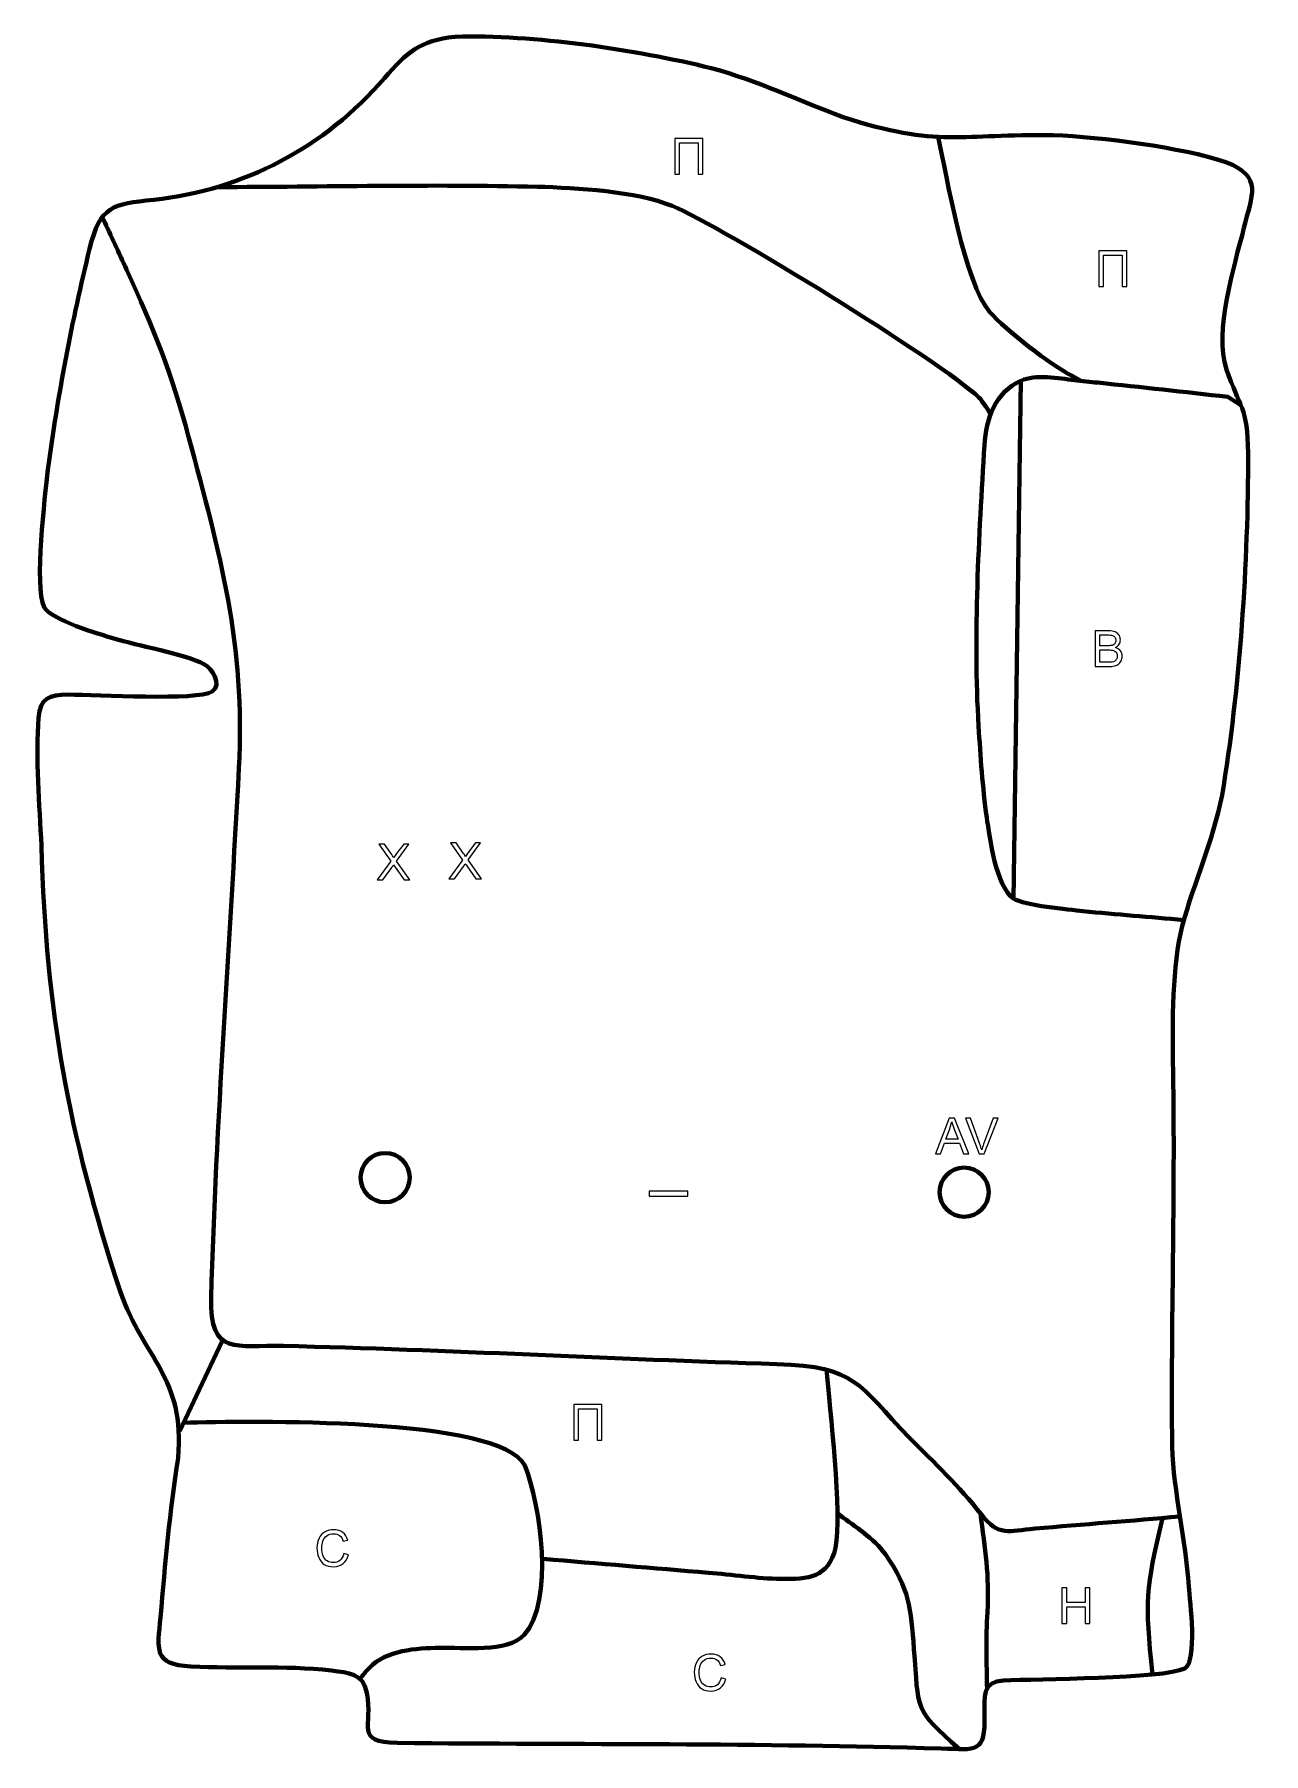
# Model space of a CAD drawing. Header units: millimetres. Extents: x 968 to 1594, y 9 to 883.
import ezdxf

# ---------------------------------------------------------------- set-up
doc = ezdxf.new("R2010")
doc.units = ezdxf.units.MM
doc.header["$MEASUREMENT"] = 0
doc.layers.add('layer 2', color=7, linetype='Continuous')
doc.layers.add('layer 3', color=7, linetype='Continuous')

msp = doc.modelspace()

# ---------------------------------------------------------------- linework, layer by layer
at = {"layer": 'layer 2', "color": 142, "lineweight": 200}
for centre in [(1146.9827, 301.7886), (1441.729, 294.3802)]:
    msp.add_ellipse(centre, major_axis=(0, 12.5), ratio=1, dxfattribs=at)
at = {"layer": 'layer 2', "color": 142, "lineweight": 158}
for points, knots in [([(1428.4982, 831.2135), (1432.8879, 810.7869), (1442.1242, 756.4204), (1454.6304, 742.2456), (1454.6304, 742.2456), (1463.1857, 732.5489), (1485.0425, 715.7801), (1496.6754, 709.5697), (1496.6754, 709.5697), (1498.2638, 708.7217), (1499.8511, 707.8841), (1501.4336, 707.024)], [0, 0, 0, 0, 0.25, 0.25, 0.25, 0.25, 0.5, 0.5, 0.5, 0.5, 1, 1, 1, 1]), ([(1061.5214, 805.6769), (1115.6906, 805.7623), (1170.4549, 807.1361), (1224.5475, 805.8302), (1224.5475, 805.8302), (1243.9659, 805.3099), (1275.3427, 803.4388), (1293.0207, 796.0831), (1293.0207, 796.0831), (1319.6138, 785.0177), (1429.5335, 717.1787), (1449.4075, 698.534), (1449.4075, 698.534), (1450.502, 697.5072), (1455.2319, 690.2233), (1455.2319, 690.2233)], [0, 0, 0, 0, 0.2, 0.2, 0.2, 0.2, 0.4, 0.4, 0.4, 0.4, 0.6, 0.6, 0.6, 0.6, 1, 1, 1, 1]), ([(1003.5167, 789.418), (1007.4441, 780.865), (1011.3715, 772.3119), (1015.299, 763.7589), (1015.299, 763.7589), (1029.1451, 733.8372), (1038.308, 710.6634), (1046.9332, 678.6917), (1046.9332, 678.6917), (1063.0739, 618.7736), (1075.8132, 573.1972), (1072.527, 510.026), (1072.527, 510.026), (1067.8751, 420.5996), (1060.8989, 330.0289), (1058.4157, 240.6695), (1058.4157, 240.6695), (1057.5876, 210.8665), (1071.3625, 216.7279), (1095.2676, 216.1957), (1095.2676, 216.1957), (1178.9881, 214.1814), (1262.5928, 209.5043), (1346.2972, 206.9348), (1346.2972, 206.9348), (1387.3384, 205.5024), (1387.0299, 197.0502), (1414.0978, 169.2642), (1414.0978, 169.2642), (1426.7683, 156.47), (1439.1729, 144.8496), (1450.3008, 130.548), (1450.3008, 130.548), (1459.3189, 118.9579), (1464.2566, 122.1242), (1477.7952, 123.2751), (1477.7952, 123.2751), (1502.3775, 125.3649), (1526.9716, 127.2514), (1551.5518, 129.4045)], [0, 0, 0, 0, 0.09090909, 0.09090909, 0.09090909, 0.09090909, 0.18181818, 0.18181818, 0.18181818, 0.18181818, 0.27272727, 0.27272727, 0.27272727, 0.27272727, 0.36363636, 0.36363636, 0.36363636, 0.36363636, 0.45454545, 0.45454545, 0.45454545, 0.45454545, 0.54545455, 0.54545455, 0.54545455, 0.54545455, 0.63636364, 0.63636364, 0.63636364, 0.63636364, 0.72727273, 0.72727273, 0.72727273, 0.72727273, 0.81818182, 0.81818182, 0.81818182, 0.81818182, 1, 1, 1, 1]), ([(1553.5022, 432.8205), (1536.5018, 434.3908), (1519.0987, 435.5984), (1502.1888, 437.3813), (1502.1888, 437.3813), (1494.9387, 438.1457), (1472.1934, 440.1368), (1466.7756, 443.8264), (1466.7756, 443.8264), (1457.8669, 449.8933), (1454.676, 474.5704), (1453.1999, 485.0296), (1453.1999, 485.0296), (1451.0291, 500.4121), (1449.9974, 516.0063), (1449.0447, 531.5061), (1449.0447, 531.5061), (1446.2258, 577.517), (1449.1887, 628.0898), (1452.0625, 674.4671), (1452.0625, 674.4671), (1452.8992, 687.7868), (1457.4483, 701.2741), (1470.5876, 707.1768), (1470.5876, 707.1768), (1477.9232, 710.4722), (1489.9312, 708.3899), (1497.8121, 707.4864), (1497.8121, 707.4864), (1501.8033, 707.0548), (1505.7899, 706.598), (1509.7829, 706.1795), (1509.7829, 706.1795), (1531.7958, 703.9156), (1553.8192, 701.4651), (1575.8782, 698.931), (1575.8782, 698.931), (1575.8782, 698.931), (1582.5988, 694.6622), (1582.5988, 694.6622)], [0, 0, 0, 0, 0.09090909, 0.09090909, 0.09090909, 0.09090909, 0.18181818, 0.18181818, 0.18181818, 0.18181818, 0.27272727, 0.27272727, 0.27272727, 0.27272727, 0.36363636, 0.36363636, 0.36363636, 0.36363636, 0.45454545, 0.45454545, 0.45454545, 0.45454545, 0.54545455, 0.54545455, 0.54545455, 0.54545455, 0.63636364, 0.63636364, 0.63636364, 0.63636364, 0.72727273, 0.72727273, 0.72727273, 0.72727273, 0.81818182, 0.81818182, 0.81818182, 0.81818182, 1, 1, 1, 1]), ([(1371.6623, 204.5873), (1373.2836, 184.1927), (1379.7485, 130.6799), (1376.2375, 113.511), (1376.2375, 113.511), (1372.5539, 98.1174), (1362.4432, 97.4918), (1348.3295, 97.6888), (1348.3295, 97.6888), (1336.8585, 97.8489), (1323.2288, 99.817), (1311.4916, 100.7974), (1311.4916, 100.7974), (1283.4446, 103.1402), (1255.3989, 105.4985), (1227.3527, 107.8505)], [0, 0, 0, 0, 0.2, 0.2, 0.2, 0.2, 0.4, 0.4, 0.4, 0.4, 0.6, 0.6, 0.6, 0.6, 1, 1, 1, 1]), ([(1044.4219, 177.0794), (1076.3198, 177.941), (1205.7489, 180.3736), (1218.0495, 155.3221), (1218.0495, 155.3221), (1226.0215, 135.388), (1233.1344, 86.4177), (1217.7684, 69.2145), (1217.7684, 69.2145), (1209.5038, 59.9618), (1186.1761, 62.8546), (1174.7118, 62.6338), (1174.7118, 62.6338), (1162.56, 62.2707), (1147.7386, 61.664), (1138.8169, 52.3143), (1138.8169, 52.3143), (1137.1735, 50.5922), (1135.5869, 48.68), (1134.0409, 46.8631)], [0, 0, 0, 0, 0.16666667, 0.16666667, 0.16666667, 0.16666667, 0.33333333, 0.33333333, 0.33333333, 0.33333333, 0.5, 0.5, 0.5, 0.5, 0.66666667, 0.66666667, 0.66666667, 0.66666667, 1, 1, 1, 1]), ([(1449.9512, 131.2562), (1452.2812, 112.3862), (1454.6582, 100.1168), (1453.5175, 80.6639), (1453.5175, 80.6639), (1452.7458, 67.5028), (1453.0939, 54.956), (1453.3673, 41.8161)], [0, 0, 0, 0, 0.33333333, 0.33333333, 0.33333333, 0.33333333, 1, 1, 1, 1]), ([(1439.2893, 11.0501), (1415.6819, 32.0123), (1418.6574, 30.7561), (1416.1625, 61.9182), (1416.1625, 61.9182), (1414.4668, 83.0983), (1414.0791, 92.261), (1401.5253, 110.395), (1401.5253, 110.395), (1395.5864, 118.2646), (1386.3897, 124.2387), (1378.4904, 130.0405), (1378.4904, 130.0405), (1378.4904, 130.0405), (1377.3716, 130.8692), (1377.3716, 130.8692)], [0, 0, 0, 0, 0.2, 0.2, 0.2, 0.2, 0.4, 0.4, 0.4, 0.4, 0.6, 0.6, 0.6, 0.6, 1, 1, 1, 1])]:
    msp.add_open_spline(points, degree=3, knots=knots, dxfattribs=at)
at = {"layer": 'layer 2', "color": 142}
for points, knots in [([(1294.3651, 830.3918), (1294.3651, 830.3918), (1308.6399, 830.3918), (1308.6399, 830.3918), (1308.6399, 830.3918), (1308.6399, 830.3918), (1308.6399, 812.2054), (1308.6399, 812.2054), (1308.6399, 812.2054), (1308.6399, 812.2054), (1306.2269, 812.2054), (1306.2269, 812.2054), (1306.2269, 812.2054), (1306.2269, 812.2054), (1306.2269, 828.2582), (1306.2269, 828.2582), (1306.2269, 828.2582), (1306.2269, 828.2582), (1296.7781, 828.2582), (1296.7781, 828.2582), (1296.7781, 828.2582), (1296.7781, 828.2582), (1296.7781, 812.2054), (1296.7781, 812.2054), (1296.7781, 812.2054), (1296.7781, 812.2054), (1294.3651, 812.2054), (1294.3651, 812.2054), (1294.3651, 812.2054), (1294.3651, 812.2054), (1294.3651, 830.3918), (1294.3651, 830.3918)], [0, 0, 0, 0, 0.11111111, 0.11111111, 0.11111111, 0.11111111, 0.22222222, 0.22222222, 0.22222222, 0.22222222, 0.33333333, 0.33333333, 0.33333333, 0.33333333, 0.44444444, 0.44444444, 0.44444444, 0.44444444, 0.55555556, 0.55555556, 0.55555556, 0.55555556, 0.66666667, 0.66666667, 0.66666667, 0.66666667, 0.77777778, 0.77777778, 0.77777778, 0.77777778, 1, 1, 1, 1]), ([(1510.2654, 773.2418), (1510.2654, 773.2418), (1524.5402, 773.2418), (1524.5402, 773.2418), (1524.5402, 773.2418), (1524.5402, 773.2418), (1524.5402, 755.0554), (1524.5402, 755.0554), (1524.5402, 755.0554), (1524.5402, 755.0554), (1522.1272, 755.0554), (1522.1272, 755.0554), (1522.1272, 755.0554), (1522.1272, 755.0554), (1522.1272, 771.1082), (1522.1272, 771.1082), (1522.1272, 771.1082), (1522.1272, 771.1082), (1512.6784, 771.1082), (1512.6784, 771.1082), (1512.6784, 771.1082), (1512.6784, 771.1082), (1512.6784, 755.0554), (1512.6784, 755.0554), (1512.6784, 755.0554), (1512.6784, 755.0554), (1510.2654, 755.0554), (1510.2654, 755.0554), (1510.2654, 755.0554), (1510.2654, 755.0554), (1510.2654, 773.2418), (1510.2654, 773.2418)], [0, 0, 0, 0, 0.11111111, 0.11111111, 0.11111111, 0.11111111, 0.22222222, 0.22222222, 0.22222222, 0.22222222, 0.33333333, 0.33333333, 0.33333333, 0.33333333, 0.44444444, 0.44444444, 0.44444444, 0.44444444, 0.55555556, 0.55555556, 0.55555556, 0.55555556, 0.66666667, 0.66666667, 0.66666667, 0.66666667, 0.77777778, 0.77777778, 0.77777778, 0.77777778, 1, 1, 1, 1]), ([(1508.3824, 561.8021), (1508.3824, 561.8021), (1508.3824, 579.9885), (1508.3824, 579.9885), (1508.3824, 579.9885), (1508.3824, 579.9885), (1515.2065, 579.9885), (1515.2065, 579.9885), (1515.2065, 579.9885), (1516.5951, 579.9885), (1517.7084, 579.8065), (1518.5509, 579.4382), (1518.5509, 579.4382), (1519.3891, 579.0699), (1520.0452, 578.5026), (1520.5194, 577.7364), (1520.5194, 577.7364), (1520.9977, 576.9744), (1521.2348, 576.1743), (1521.2348, 575.3361), (1521.2348, 575.3361), (1521.2348, 574.5614), (1521.0231, 573.829), (1520.604, 573.1432), (1520.604, 573.1432), (1520.1849, 572.4574), (1519.5499, 571.9028), (1518.699, 571.4795), (1518.699, 571.4795), (1519.7997, 571.1578), (1520.6464, 570.6074), (1521.2348, 569.8285), (1521.2348, 569.8285), (1521.8275, 569.0538), (1522.1238, 568.1352), (1522.1238, 567.0768), (1522.1238, 567.0768), (1522.1238, 566.2217), (1521.9418, 565.4301), (1521.5819, 564.6977), (1521.5819, 564.6977), (1521.2221, 563.9653), (1520.7776, 563.4023), (1520.2484, 563.0044), (1520.2484, 563.0044), (1519.7193, 562.6107), (1519.0546, 562.3101), (1518.2588, 562.1069), (1518.2588, 562.1069), (1517.4587, 561.9037), (1516.4808, 561.8021), (1515.3208, 561.8021), (1515.3208, 561.8021), (1515.3208, 561.8021), (1508.3824, 561.8021), (1508.3824, 561.8021)], [0, 0, 0, 0, 0.06666667, 0.06666667, 0.06666667, 0.06666667, 0.13333333, 0.13333333, 0.13333333, 0.13333333, 0.2, 0.2, 0.2, 0.2, 0.26666667, 0.26666667, 0.26666667, 0.26666667, 0.33333333, 0.33333333, 0.33333333, 0.33333333, 0.4, 0.4, 0.4, 0.4, 0.46666667, 0.46666667, 0.46666667, 0.46666667, 0.53333333, 0.53333333, 0.53333333, 0.53333333, 0.6, 0.6, 0.6, 0.6, 0.66666667, 0.66666667, 0.66666667, 0.66666667, 0.73333333, 0.73333333, 0.73333333, 0.73333333, 0.8, 0.8, 0.8, 0.8, 0.86666667, 0.86666667, 0.86666667, 0.86666667, 1, 1, 1, 1]), ([(1510.7954, 572.3431), (1510.7954, 572.3431), (1514.7282, 572.3431), (1514.7282, 572.3431), (1514.7282, 572.3431), (1515.795, 572.3431), (1516.5612, 572.4151), (1517.0226, 572.5548), (1517.0226, 572.5548), (1517.6365, 572.7368), (1518.0979, 573.0416), (1518.4069, 573.4649), (1518.4069, 573.4649), (1518.716, 573.8883), (1518.8726, 574.4174), (1518.8726, 575.0567), (1518.8726, 575.0567), (1518.8726, 575.662), (1518.7287, 576.1954), (1518.4366, 576.6526), (1518.4366, 576.6526), (1518.1487, 577.1141), (1517.7338, 577.4316), (1517.1962, 577.6009), (1517.1962, 577.6009), (1516.6586, 577.7702), (1515.7357, 577.8549), (1514.4318, 577.8549), (1514.4318, 577.8549), (1514.4318, 577.8549), (1510.7954, 577.8549), (1510.7954, 577.8549), (1510.7954, 577.8549), (1510.7954, 577.8549), (1510.7954, 572.3431), (1510.7954, 572.3431)], [0, 0, 0, 0, 0.1, 0.1, 0.1, 0.1, 0.2, 0.2, 0.2, 0.2, 0.3, 0.3, 0.3, 0.3, 0.4, 0.4, 0.4, 0.4, 0.5, 0.5, 0.5, 0.5, 0.6, 0.6, 0.6, 0.6, 0.7, 0.7, 0.7, 0.7, 0.8, 0.8, 0.8, 0.8, 1, 1, 1, 1]), ([(1510.7954, 563.9357), (1510.7954, 563.9357), (1515.3251, 563.9357), (1515.3251, 563.9357), (1515.3251, 563.9357), (1516.104, 563.9357), (1516.6501, 563.9653), (1516.9676, 564.0246), (1516.9676, 564.0246), (1517.5179, 564.122), (1517.9836, 564.2871), (1518.3561, 564.5199), (1518.3561, 564.5199), (1518.7287, 564.7527), (1519.0335, 565.0914), (1519.2748, 565.5359), (1519.2748, 565.5359), (1519.5161, 565.9804), (1519.6346, 566.4926), (1519.6346, 567.0726), (1519.6346, 567.0726), (1519.6346, 567.7542), (1519.461, 568.3426), (1519.1097, 568.8464), (1519.1097, 568.8464), (1518.7625, 569.3501), (1518.2799, 569.7015), (1517.6619, 569.9047), (1517.6619, 569.9047), (1517.048, 570.1079), (1516.159, 570.2095), (1515.0033, 570.2095), (1515.0033, 570.2095), (1515.0033, 570.2095), (1510.7954, 570.2095), (1510.7954, 570.2095), (1510.7954, 570.2095), (1510.7954, 570.2095), (1510.7954, 563.9357), (1510.7954, 563.9357)], [0, 0, 0, 0, 0.09090909, 0.09090909, 0.09090909, 0.09090909, 0.18181818, 0.18181818, 0.18181818, 0.18181818, 0.27272727, 0.27272727, 0.27272727, 0.27272727, 0.36363636, 0.36363636, 0.36363636, 0.36363636, 0.45454545, 0.45454545, 0.45454545, 0.45454545, 0.54545455, 0.54545455, 0.54545455, 0.54545455, 0.63636364, 0.63636364, 0.63636364, 0.63636364, 0.72727273, 0.72727273, 0.72727273, 0.72727273, 0.81818182, 0.81818182, 0.81818182, 0.81818182, 1, 1, 1, 1]), ([(1142.8861, 453.2976), (1142.8861, 453.2976), (1149.9134, 462.7337), (1149.9134, 462.7337), (1149.9134, 462.7337), (1149.9134, 462.7337), (1143.7243, 471.484), (1143.7243, 471.484), (1143.7243, 471.484), (1143.7243, 471.484), (1146.5902, 471.484), (1146.5902, 471.484), (1146.5902, 471.484), (1146.5902, 471.484), (1149.9049, 466.8316), (1149.9049, 466.8316), (1149.9049, 466.8316), (1150.595, 465.8664), (1151.0733, 465.1298), (1151.3485, 464.6175), (1151.3485, 464.6175), (1151.7591, 465.2525), (1152.2417, 465.9299), (1152.7963, 466.6453), (1152.7963, 466.6453), (1152.7963, 466.6453), (1156.4285, 471.484), (1156.4285, 471.484), (1156.4285, 471.484), (1156.4285, 471.484), (1159.0659, 471.484), (1159.0659, 471.484), (1159.0659, 471.484), (1159.0659, 471.484), (1152.7497, 462.8395), (1152.7497, 462.8395), (1152.7497, 462.8395), (1152.7497, 462.8395), (1159.5485, 453.2976), (1159.5485, 453.2976), (1159.5485, 453.2976), (1159.5485, 453.2976), (1156.5936, 453.2976), (1156.5936, 453.2976), (1156.5936, 453.2976), (1156.5936, 453.2976), (1152.0047, 459.7831), (1152.0047, 459.7831), (1152.0047, 459.7831), (1151.7422, 460.1514), (1151.4924, 460.5197), (1151.2596, 460.8837), (1151.2596, 460.8837), (1150.8532, 460.2741), (1150.5653, 459.8466), (1150.3875, 459.6053), (1150.3875, 459.6053), (1150.3875, 459.6053), (1145.7774, 453.2976), (1145.7774, 453.2976), (1145.7774, 453.2976), (1145.7774, 453.2976), (1142.8861, 453.2976), (1142.8861, 453.2976)], [0, 0, 0, 0, 0.05882353, 0.05882353, 0.05882353, 0.05882353, 0.11764706, 0.11764706, 0.11764706, 0.11764706, 0.17647059, 0.17647059, 0.17647059, 0.17647059, 0.23529412, 0.23529412, 0.23529412, 0.23529412, 0.29411765, 0.29411765, 0.29411765, 0.29411765, 0.35294118, 0.35294118, 0.35294118, 0.35294118, 0.41176471, 0.41176471, 0.41176471, 0.41176471, 0.47058824, 0.47058824, 0.47058824, 0.47058824, 0.52941176, 0.52941176, 0.52941176, 0.52941176, 0.58823529, 0.58823529, 0.58823529, 0.58823529, 0.64705882, 0.64705882, 0.64705882, 0.64705882, 0.70588235, 0.70588235, 0.70588235, 0.70588235, 0.76470588, 0.76470588, 0.76470588, 0.76470588, 0.82352941, 0.82352941, 0.82352941, 0.82352941, 0.88235294, 0.88235294, 0.88235294, 0.88235294, 1, 1, 1, 1]), ([(1179.3987, 453.8267), (1179.3987, 453.8267), (1186.426, 463.2628), (1186.426, 463.2628), (1186.426, 463.2628), (1186.426, 463.2628), (1180.2369, 472.0131), (1180.2369, 472.0131), (1180.2369, 472.0131), (1180.2369, 472.0131), (1183.1028, 472.0131), (1183.1028, 472.0131), (1183.1028, 472.0131), (1183.1028, 472.0131), (1186.4175, 467.3607), (1186.4175, 467.3607), (1186.4175, 467.3607), (1187.1076, 466.3955), (1187.5859, 465.6589), (1187.8611, 465.1466), (1187.8611, 465.1466), (1188.2717, 465.7816), (1188.7543, 466.459), (1189.3089, 467.1744), (1189.3089, 467.1744), (1189.3089, 467.1744), (1192.9411, 472.0131), (1192.9411, 472.0131), (1192.9411, 472.0131), (1192.9411, 472.0131), (1195.5785, 472.0131), (1195.5785, 472.0131), (1195.5785, 472.0131), (1195.5785, 472.0131), (1189.2623, 463.3686), (1189.2623, 463.3686), (1189.2623, 463.3686), (1189.2623, 463.3686), (1196.0611, 453.8267), (1196.0611, 453.8267), (1196.0611, 453.8267), (1196.0611, 453.8267), (1193.1062, 453.8267), (1193.1062, 453.8267), (1193.1062, 453.8267), (1193.1062, 453.8267), (1188.5173, 460.3122), (1188.5173, 460.3122), (1188.5173, 460.3122), (1188.2548, 460.6805), (1188.005, 461.0488), (1187.7722, 461.4128), (1187.7722, 461.4128), (1187.3658, 460.8032), (1187.0779, 460.3757), (1186.9001, 460.1344), (1186.9001, 460.1344), (1186.9001, 460.1344), (1182.29, 453.8267), (1182.29, 453.8267), (1182.29, 453.8267), (1182.29, 453.8267), (1179.3987, 453.8267), (1179.3987, 453.8267)], [0, 0, 0, 0, 0.05882353, 0.05882353, 0.05882353, 0.05882353, 0.11764706, 0.11764706, 0.11764706, 0.11764706, 0.17647059, 0.17647059, 0.17647059, 0.17647059, 0.23529412, 0.23529412, 0.23529412, 0.23529412, 0.29411765, 0.29411765, 0.29411765, 0.29411765, 0.35294118, 0.35294118, 0.35294118, 0.35294118, 0.41176471, 0.41176471, 0.41176471, 0.41176471, 0.47058824, 0.47058824, 0.47058824, 0.47058824, 0.52941176, 0.52941176, 0.52941176, 0.52941176, 0.58823529, 0.58823529, 0.58823529, 0.58823529, 0.64705882, 0.64705882, 0.64705882, 0.64705882, 0.70588235, 0.70588235, 0.70588235, 0.70588235, 0.76470588, 0.76470588, 0.76470588, 0.76470588, 0.82352941, 0.82352941, 0.82352941, 0.82352941, 0.88235294, 0.88235294, 0.88235294, 0.88235294, 1, 1, 1, 1]), ([(1427.1389, 313.8621), (1427.1389, 313.8621), (1434.1154, 332.0485), (1434.1154, 332.0485), (1434.1154, 332.0485), (1434.1154, 332.0485), (1436.7613, 332.0485), (1436.7613, 332.0485), (1436.7613, 332.0485), (1436.7613, 332.0485), (1444.1654, 313.8621), (1444.1654, 313.8621), (1444.1654, 313.8621), (1444.1654, 313.8621), (1441.4264, 313.8621), (1441.4264, 313.8621), (1441.4264, 313.8621), (1441.4264, 313.8621), (1439.3224, 319.3739), (1439.3224, 319.3739), (1439.3224, 319.3739), (1439.3224, 319.3739), (1431.6643, 319.3739), (1431.6643, 319.3739), (1431.6643, 319.3739), (1431.6643, 319.3739), (1429.6916, 313.8621), (1429.6916, 313.8621), (1429.6916, 313.8621), (1429.6916, 313.8621), (1427.1389, 313.8621), (1427.1389, 313.8621)], [0, 0, 0, 0, 0.11111111, 0.11111111, 0.11111111, 0.11111111, 0.22222222, 0.22222222, 0.22222222, 0.22222222, 0.33333333, 0.33333333, 0.33333333, 0.33333333, 0.44444444, 0.44444444, 0.44444444, 0.44444444, 0.55555556, 0.55555556, 0.55555556, 0.55555556, 0.66666667, 0.66666667, 0.66666667, 0.66666667, 0.77777778, 0.77777778, 0.77777778, 0.77777778, 1, 1, 1, 1]), ([(1432.3713, 321.3297), (1432.3713, 321.3297), (1438.5689, 321.3297), (1438.5689, 321.3297), (1438.5689, 321.3297), (1438.5689, 321.3297), (1436.6724, 326.3716), (1436.6724, 326.3716), (1436.6724, 326.3716), (1436.1009, 327.9041), (1435.6691, 329.1698), (1435.3685, 330.1689), (1435.3685, 330.1689), (1435.1187, 328.9836), (1434.7843, 327.8194), (1434.3652, 326.6679), (1434.3652, 326.6679), (1434.3652, 326.6679), (1432.3713, 321.3297), (1432.3713, 321.3297)], [0, 0, 0, 0, 0.16666667, 0.16666667, 0.16666667, 0.16666667, 0.33333333, 0.33333333, 0.33333333, 0.33333333, 0.5, 0.5, 0.5, 0.5, 0.66666667, 0.66666667, 0.66666667, 0.66666667, 1, 1, 1, 1]), ([(1449.3724, 313.8621), (1449.3724, 313.8621), (1442.3451, 332.0485), (1442.3451, 332.0485), (1442.3451, 332.0485), (1442.3451, 332.0485), (1444.9528, 332.0485), (1444.9528, 332.0485), (1444.9528, 332.0485), (1444.9528, 332.0485), (1449.6772, 318.832), (1449.6772, 318.832), (1449.6772, 318.832), (1450.054, 317.7737), (1450.3757, 316.7831), (1450.6297, 315.856), (1450.6297, 315.856), (1450.9091, 316.8508), (1451.2351, 317.8414), (1451.6076, 318.832), (1451.6076, 318.832), (1451.6076, 318.832), (1456.5098, 332.0485), (1456.5098, 332.0485), (1456.5098, 332.0485), (1456.5098, 332.0485), (1458.9651, 332.0485), (1458.9651, 332.0485), (1458.9651, 332.0485), (1458.9651, 332.0485), (1451.8743, 313.8621), (1451.8743, 313.8621), (1451.8743, 313.8621), (1451.8743, 313.8621), (1449.3724, 313.8621), (1449.3724, 313.8621)], [0, 0, 0, 0, 0.1, 0.1, 0.1, 0.1, 0.2, 0.2, 0.2, 0.2, 0.3, 0.3, 0.3, 0.3, 0.4, 0.4, 0.4, 0.4, 0.5, 0.5, 0.5, 0.5, 0.6, 0.6, 0.6, 0.6, 0.7, 0.7, 0.7, 0.7, 0.8, 0.8, 0.8, 0.8, 1, 1, 1, 1]), ([(1281.3925, 292.3342), (1281.3925, 292.3342), (1281.3925, 294.839), (1281.3925, 294.839), (1281.3925, 294.839), (1281.3925, 294.839), (1300.9717, 294.839), (1300.9717, 294.839), (1300.9717, 294.839), (1300.9717, 294.839), (1300.9717, 292.3342), (1300.9717, 292.3342), (1300.9717, 292.3342), (1300.9717, 292.3342), (1281.3925, 292.3342), (1281.3925, 292.3342)], [0, 0, 0, 0, 0.2, 0.2, 0.2, 0.2, 0.4, 0.4, 0.4, 0.4, 0.6, 0.6, 0.6, 0.6, 1, 1, 1, 1]), ([(1243.0348, 186.3958), (1243.0348, 186.3958), (1257.3096, 186.3958), (1257.3096, 186.3958), (1257.3096, 186.3958), (1257.3096, 186.3958), (1257.3096, 168.2094), (1257.3096, 168.2094), (1257.3096, 168.2094), (1257.3096, 168.2094), (1254.8966, 168.2094), (1254.8966, 168.2094), (1254.8966, 168.2094), (1254.8966, 168.2094), (1254.8966, 184.2622), (1254.8966, 184.2622), (1254.8966, 184.2622), (1254.8966, 184.2622), (1245.4478, 184.2622), (1245.4478, 184.2622), (1245.4478, 184.2622), (1245.4478, 184.2622), (1245.4478, 168.2094), (1245.4478, 168.2094), (1245.4478, 168.2094), (1245.4478, 168.2094), (1243.0348, 168.2094), (1243.0348, 168.2094), (1243.0348, 168.2094), (1243.0348, 168.2094), (1243.0348, 186.3958), (1243.0348, 186.3958)], [0, 0, 0, 0, 0.11111111, 0.11111111, 0.11111111, 0.11111111, 0.22222222, 0.22222222, 0.22222222, 0.22222222, 0.33333333, 0.33333333, 0.33333333, 0.33333333, 0.44444444, 0.44444444, 0.44444444, 0.44444444, 0.55555556, 0.55555556, 0.55555556, 0.55555556, 0.66666667, 0.66666667, 0.66666667, 0.66666667, 0.77777778, 0.77777778, 0.77777778, 0.77777778, 1, 1, 1, 1]), ([(1125.8749, 110.5597), (1125.8749, 110.5597), (1128.2879, 109.9501), (1128.2879, 109.9501), (1128.2879, 109.9501), (1127.7841, 107.9732), (1126.8782, 106.4703), (1125.5701, 105.4332), (1125.5701, 105.4332), (1124.262, 104.396), (1122.6618, 103.8753), (1120.7695, 103.8753), (1120.7695, 103.8753), (1118.8137, 103.8753), (1117.222, 104.2732), (1115.9943, 105.0733), (1115.9943, 105.0733), (1114.7666, 105.8692), (1113.8353, 107.0249), (1113.1961, 108.5362), (1113.1961, 108.5362), (1112.5568, 110.0517), (1112.2351, 111.6731), (1112.2351, 113.4088), (1112.2351, 113.4088), (1112.2351, 115.3011), (1112.5949, 116.9521), (1113.3188, 118.3618), (1113.3188, 118.3618), (1114.0427, 119.7715), (1115.0714, 120.8425), (1116.4049, 121.5749), (1116.4049, 121.5749), (1117.7384, 122.3072), (1119.2074, 122.6713), (1120.8076, 122.6713), (1120.8076, 122.6713), (1122.6279, 122.6713), (1124.1562, 122.2099), (1125.3923, 121.2828), (1125.3923, 121.2828), (1126.6327, 120.3557), (1127.4963, 119.056), (1127.9831, 117.3796), (1127.9831, 117.3796), (1127.9831, 117.3796), (1125.6209, 116.8208), (1125.6209, 116.8208), (1125.6209, 116.8208), (1125.2018, 118.1416), (1124.588, 119.1068), (1123.7879, 119.708), (1123.7879, 119.708), (1122.9878, 120.3133), (1121.9802, 120.6139), (1120.7653, 120.6139), (1120.7653, 120.6139), (1119.3725, 120.6139), (1118.2041, 120.2795), (1117.2685, 119.6106), (1117.2685, 119.6106), (1116.333, 118.9417), (1115.6726, 118.04), (1115.2958, 116.914), (1115.2958, 116.914), (1114.9148, 115.7837), (1114.7243, 114.6195), (1114.7243, 113.4215), (1114.7243, 113.4215), (1114.7243, 111.8763), (1114.9487, 110.5259), (1115.3974, 109.3744), (1115.3974, 109.3744), (1115.8461, 108.2187), (1116.5446, 107.3593), (1117.4929, 106.7878), (1117.4929, 106.7878), (1118.4412, 106.2163), (1119.4656, 105.9327), (1120.5705, 105.9327), (1120.5705, 105.9327), (1121.9167, 105.9327), (1123.0513, 106.3222), (1123.9826, 107.0969), (1123.9826, 107.0969), (1124.9139, 107.8758), (1125.5447, 109.0273), (1125.8749, 110.5597)], [0, 0, 0, 0, 0.04347826, 0.04347826, 0.04347826, 0.04347826, 0.08695652, 0.08695652, 0.08695652, 0.08695652, 0.13043478, 0.13043478, 0.13043478, 0.13043478, 0.17391304, 0.17391304, 0.17391304, 0.17391304, 0.2173913, 0.2173913, 0.2173913, 0.2173913, 0.26086957, 0.26086957, 0.26086957, 0.26086957, 0.30434783, 0.30434783, 0.30434783, 0.30434783, 0.34782609, 0.34782609, 0.34782609, 0.34782609, 0.39130435, 0.39130435, 0.39130435, 0.39130435, 0.43478261, 0.43478261, 0.43478261, 0.43478261, 0.47826087, 0.47826087, 0.47826087, 0.47826087, 0.52173913, 0.52173913, 0.52173913, 0.52173913, 0.56521739, 0.56521739, 0.56521739, 0.56521739, 0.60869565, 0.60869565, 0.60869565, 0.60869565, 0.65217391, 0.65217391, 0.65217391, 0.65217391, 0.69565217, 0.69565217, 0.69565217, 0.69565217, 0.73913043, 0.73913043, 0.73913043, 0.73913043, 0.7826087, 0.7826087, 0.7826087, 0.7826087, 0.82608696, 0.82608696, 0.82608696, 0.82608696, 0.86956522, 0.86956522, 0.86956522, 0.86956522, 0.91304348, 0.91304348, 0.91304348, 0.91304348, 1, 1, 1, 1]), ([(1491.5038, 74.9434), (1491.5038, 74.9434), (1491.5038, 93.1298), (1491.5038, 93.1298), (1491.5038, 93.1298), (1491.5038, 93.1298), (1493.9168, 93.1298), (1493.9168, 93.1298), (1493.9168, 93.1298), (1493.9168, 93.1298), (1493.9168, 85.6368), (1493.9168, 85.6368), (1493.9168, 85.6368), (1493.9168, 85.6368), (1503.3148, 85.6368), (1503.3148, 85.6368), (1503.3148, 85.6368), (1503.3148, 85.6368), (1503.3148, 93.1298), (1503.3148, 93.1298), (1503.3148, 93.1298), (1503.3148, 93.1298), (1505.7278, 93.1298), (1505.7278, 93.1298), (1505.7278, 93.1298), (1505.7278, 93.1298), (1505.7278, 74.9434), (1505.7278, 74.9434), (1505.7278, 74.9434), (1505.7278, 74.9434), (1503.3148, 74.9434), (1503.3148, 74.9434), (1503.3148, 74.9434), (1503.3148, 74.9434), (1503.3148, 83.5032), (1503.3148, 83.5032), (1503.3148, 83.5032), (1503.3148, 83.5032), (1493.9168, 83.5032), (1493.9168, 83.5032), (1493.9168, 83.5032), (1493.9168, 83.5032), (1493.9168, 74.9434), (1493.9168, 74.9434), (1493.9168, 74.9434), (1493.9168, 74.9434), (1491.5038, 74.9434), (1491.5038, 74.9434)], [0, 0, 0, 0, 0.07692308, 0.07692308, 0.07692308, 0.07692308, 0.15384615, 0.15384615, 0.15384615, 0.15384615, 0.23076923, 0.23076923, 0.23076923, 0.23076923, 0.30769231, 0.30769231, 0.30769231, 0.30769231, 0.38461538, 0.38461538, 0.38461538, 0.38461538, 0.46153846, 0.46153846, 0.46153846, 0.46153846, 0.53846154, 0.53846154, 0.53846154, 0.53846154, 0.61538462, 0.61538462, 0.61538462, 0.61538462, 0.69230769, 0.69230769, 0.69230769, 0.69230769, 0.76923077, 0.76923077, 0.76923077, 0.76923077, 0.84615385, 0.84615385, 0.84615385, 0.84615385, 1, 1, 1, 1]), ([(1317.9623, 47.3241), (1317.9623, 47.3241), (1320.3753, 46.7145), (1320.3753, 46.7145), (1320.3753, 46.7145), (1319.8715, 44.7376), (1318.9656, 43.2347), (1317.6575, 42.1976), (1317.6575, 42.1976), (1316.3494, 41.1604), (1314.7492, 40.6397), (1312.8569, 40.6397), (1312.8569, 40.6397), (1310.9011, 40.6397), (1309.3094, 41.0376), (1308.0817, 41.8377), (1308.0817, 41.8377), (1306.854, 42.6336), (1305.9227, 43.7893), (1305.2835, 45.3006), (1305.2835, 45.3006), (1304.6442, 46.8161), (1304.3225, 48.4375), (1304.3225, 50.1732), (1304.3225, 50.1732), (1304.3225, 52.0655), (1304.6823, 53.7165), (1305.4062, 55.1262), (1305.4062, 55.1262), (1306.1301, 56.5359), (1307.1588, 57.6069), (1308.4923, 58.3393), (1308.4923, 58.3393), (1309.8258, 59.0716), (1311.2948, 59.4357), (1312.895, 59.4357), (1312.895, 59.4357), (1314.7153, 59.4357), (1316.2436, 58.9743), (1317.4797, 58.0472), (1317.4797, 58.0472), (1318.7201, 57.1201), (1319.5837, 55.8204), (1320.0705, 54.144), (1320.0705, 54.144), (1320.0705, 54.144), (1317.7083, 53.5852), (1317.7083, 53.5852), (1317.7083, 53.5852), (1317.2892, 54.906), (1316.6754, 55.8712), (1315.8753, 56.4724), (1315.8753, 56.4724), (1315.0752, 57.0777), (1314.0676, 57.3783), (1312.8527, 57.3783), (1312.8527, 57.3783), (1311.4599, 57.3783), (1310.2915, 57.0439), (1309.3559, 56.375), (1309.3559, 56.375), (1308.4204, 55.7061), (1307.76, 54.8044), (1307.3832, 53.6784), (1307.3832, 53.6784), (1307.0022, 52.5481), (1306.8117, 51.3839), (1306.8117, 50.1859), (1306.8117, 50.1859), (1306.8117, 48.6407), (1307.0361, 47.2903), (1307.4848, 46.1388), (1307.4848, 46.1388), (1307.9335, 44.9831), (1308.632, 44.1237), (1309.5803, 43.5522), (1309.5803, 43.5522), (1310.5286, 42.9807), (1311.553, 42.6971), (1312.6579, 42.6971), (1312.6579, 42.6971), (1314.0041, 42.6971), (1315.1387, 43.0866), (1316.07, 43.8613), (1316.07, 43.8613), (1317.0013, 44.6402), (1317.6321, 45.7917), (1317.9623, 47.3241)], [0, 0, 0, 0, 0.04347826, 0.04347826, 0.04347826, 0.04347826, 0.08695652, 0.08695652, 0.08695652, 0.08695652, 0.13043478, 0.13043478, 0.13043478, 0.13043478, 0.17391304, 0.17391304, 0.17391304, 0.17391304, 0.2173913, 0.2173913, 0.2173913, 0.2173913, 0.26086957, 0.26086957, 0.26086957, 0.26086957, 0.30434783, 0.30434783, 0.30434783, 0.30434783, 0.34782609, 0.34782609, 0.34782609, 0.34782609, 0.39130435, 0.39130435, 0.39130435, 0.39130435, 0.43478261, 0.43478261, 0.43478261, 0.43478261, 0.47826087, 0.47826087, 0.47826087, 0.47826087, 0.52173913, 0.52173913, 0.52173913, 0.52173913, 0.56521739, 0.56521739, 0.56521739, 0.56521739, 0.60869565, 0.60869565, 0.60869565, 0.60869565, 0.65217391, 0.65217391, 0.65217391, 0.65217391, 0.69565217, 0.69565217, 0.69565217, 0.69565217, 0.73913043, 0.73913043, 0.73913043, 0.73913043, 0.7826087, 0.7826087, 0.7826087, 0.7826087, 0.82608696, 0.82608696, 0.82608696, 0.82608696, 0.86956522, 0.86956522, 0.86956522, 0.86956522, 0.91304348, 0.91304348, 0.91304348, 0.91304348, 1, 1, 1, 1])]:
    msp.add_open_spline(points, degree=3, knots=knots, dxfattribs=at)
at = {"layer": 'layer 2', "color": 142, "lineweight": 158}
for points in [[(1466.8134, 443.2965), (1466.8134, 443.2965), (1470.5248, 707.2373), (1470.5248, 707.2373)], [(1042.542, 173.0703), (1042.542, 173.0703), (1063.7629, 218.3243), (1063.7629, 218.3243)], [(1542.6783, 128.6337), (1533.922, 91.3661), (1533.641, 87.5475), (1537.5272, 49.0258)]]:
    msp.add_open_spline(points, degree=3, dxfattribs=at)
at = {"layer": 'layer 3', "color": 242, "lineweight": 158}
msp.add_open_spline([(1182.5018, 882.1454), (1222.256, 883.3446), (1274.2004, 875.692), (1312.924, 866.1806), (1312.924, 866.1806), (1337.4698, 859.4987), (1356.8046, 849.8476), (1380.0927, 841.3154), (1380.0927, 841.3154), (1428.8502, 825.3352), (1439.8521, 832.9659), (1487.2065, 832.0671), (1487.2065, 832.0671), (1511.2128, 831.1255), (1552.5082, 825.8781), (1574.9796, 818.3518), (1574.9796, 818.3518), (1594.1424, 810.7967), (1588.1029, 801.6845), (1584.1019, 784.97), (1584.1019, 784.97), (1579.254, 765.2356), (1568.6963, 732.3444), (1575.166, 712.9408), (1575.166, 712.9408), (1582.0467, 693.0121), (1585.9612, 694.2969), (1586.2406, 670.2114), (1586.2406, 670.2114), (1586.3999, 616.0272), (1581.9939, 549.3714), (1572.9841, 496.3545), (1572.9841, 496.3545), (1568.217, 472.348), (1558.989, 452.6602), (1552.6281, 429.7513), (1552.6281, 429.7513), (1547.6334, 409.5211), (1547.5796, 381.6498), (1548.0347, 355.7368), (1548.0347, 355.7368), (1549.1514, 292.1563), (1546.8941, 228.747), (1547.5658, 165.1701), (1547.5658, 165.1701), (1548.3175, 141.3003), (1554.5183, 118.0544), (1556.0788, 93.6929), (1556.0788, 93.6929), (1556.6292, 86.4987), (1560.4929, 55.6422), (1554.0165, 52.1144), (1554.0165, 52.1144), (1542.7651, 46.7008), (1478.8775, 46.8928), (1461.6783, 45.9461), (1461.6783, 45.9461), (1450.7941, 45.347), (1451.98, 37.5522), (1452.1183, 28.7117), (1452.1183, 28.7117), (1452.4297, 8.791), (1448.1847, 10.8006), (1429.9957, 11.3841), (1429.9957, 11.3841), (1338.0163, 14.1671), (1245.3479, 13.3582), (1153.2417, 14.1911), (1153.2417, 14.1911), (1130.9296, 14.7797), (1141.0807, 22.6275), (1137.6063, 39.7763), (1137.6063, 39.7763), (1135.5887, 49.7344), (1128.6045, 49.8619), (1119.6333, 51.0438), (1119.6333, 51.0438), (1094.9747, 53.767), (1072.2649, 51.9022), (1048.0462, 53.1429), (1048.0462, 53.1429), (1028.7372, 54.1321), (1031.1112, 61.5291), (1032.6231, 78.1771), (1032.6231, 78.1771), (1035.0364, 105.4361), (1037.2689, 132.0684), (1041.6009, 159.1384), (1041.6009, 159.1384), (1045.1997, 200.4718), (1024.198, 209.3519), (1012.0434, 243.9799), (1012.0434, 243.9799), (985.3784, 326.1218), (974.7564, 384.3257), (971.9828, 470.7229), (971.9828, 470.7229), (971.1579, 490.956), (968.7803, 515.9169), (970.6023, 535.6797), (970.6023, 535.6797), (971.5165, 545.5961), (975.7026, 547.4599), (985.8118, 547.4939), (985.8118, 547.4939), (1000.0122, 547.5416), (1051.609, 544.228), (1058.8472, 549.0662), (1058.8472, 549.0662), (1064.2789, 552.697), (1058.8249, 560.9292), (1054.7176, 563.0642), (1054.7176, 563.0642), (1045.1119, 568.0575), (1020.5806, 572.4966), (1008.8719, 576.0558), (1008.8719, 576.0558), (1001.1994, 578.3881), (977.3021, 585.3066), (973.3318, 591.9779), (973.3318, 591.9779), (968.4181, 603.0053), (973.6868, 648.0789), (975.3547, 661.9737), (975.3547, 661.9737), (980.2056, 699.2339), (987.5774, 737.7958), (996.55, 774.2875), (996.55, 774.2875), (1001.9606, 796.292), (1008.0326, 796.8523), (1029.1705, 799.1987), (1029.1705, 799.1987), (1075.1213, 804.1537), (1116.2756, 825.9223), (1146.5879, 861.0411), (1146.5879, 861.0411), (1157.9032, 874.1507), (1164.6858, 880.2124), (1182.5018, 882.1454)], degree=3, knots=[0, 0, 0, 0, 0.02777778, 0.02777778, 0.02777778, 0.02777778, 0.05555556, 0.05555556, 0.05555556, 0.05555556, 0.08333333, 0.08333333, 0.08333333, 0.08333333, 0.11111111, 0.11111111, 0.11111111, 0.11111111, 0.13888889, 0.13888889, 0.13888889, 0.13888889, 0.16666667, 0.16666667, 0.16666667, 0.16666667, 0.19444444, 0.19444444, 0.19444444, 0.19444444, 0.22222222, 0.22222222, 0.22222222, 0.22222222, 0.25, 0.25, 0.25, 0.25, 0.27777778, 0.27777778, 0.27777778, 0.27777778, 0.30555556, 0.30555556, 0.30555556, 0.30555556, 0.33333333, 0.33333333, 0.33333333, 0.33333333, 0.36111111, 0.36111111, 0.36111111, 0.36111111, 0.38888889, 0.38888889, 0.38888889, 0.38888889, 0.41666667, 0.41666667, 0.41666667, 0.41666667, 0.44444444, 0.44444444, 0.44444444, 0.44444444, 0.47222222, 0.47222222, 0.47222222, 0.47222222, 0.5, 0.5, 0.5, 0.5, 0.52777778, 0.52777778, 0.52777778, 0.52777778, 0.55555556, 0.55555556, 0.55555556, 0.55555556, 0.58333333, 0.58333333, 0.58333333, 0.58333333, 0.61111111, 0.61111111, 0.61111111, 0.61111111, 0.63888889, 0.63888889, 0.63888889, 0.63888889, 0.66666667, 0.66666667, 0.66666667, 0.66666667, 0.69444444, 0.69444444, 0.69444444, 0.69444444, 0.72222222, 0.72222222, 0.72222222, 0.72222222, 0.75, 0.75, 0.75, 0.75, 0.77777778, 0.77777778, 0.77777778, 0.77777778, 0.80555556, 0.80555556, 0.80555556, 0.80555556, 0.83333333, 0.83333333, 0.83333333, 0.83333333, 0.86111111, 0.86111111, 0.86111111, 0.86111111, 0.88888889, 0.88888889, 0.88888889, 0.88888889, 0.91666667, 0.91666667, 0.91666667, 0.91666667, 0.94444444, 0.94444444, 0.94444444, 0.94444444, 1, 1, 1, 1], dxfattribs=at)

doc.saveas('drawing.dxf')
